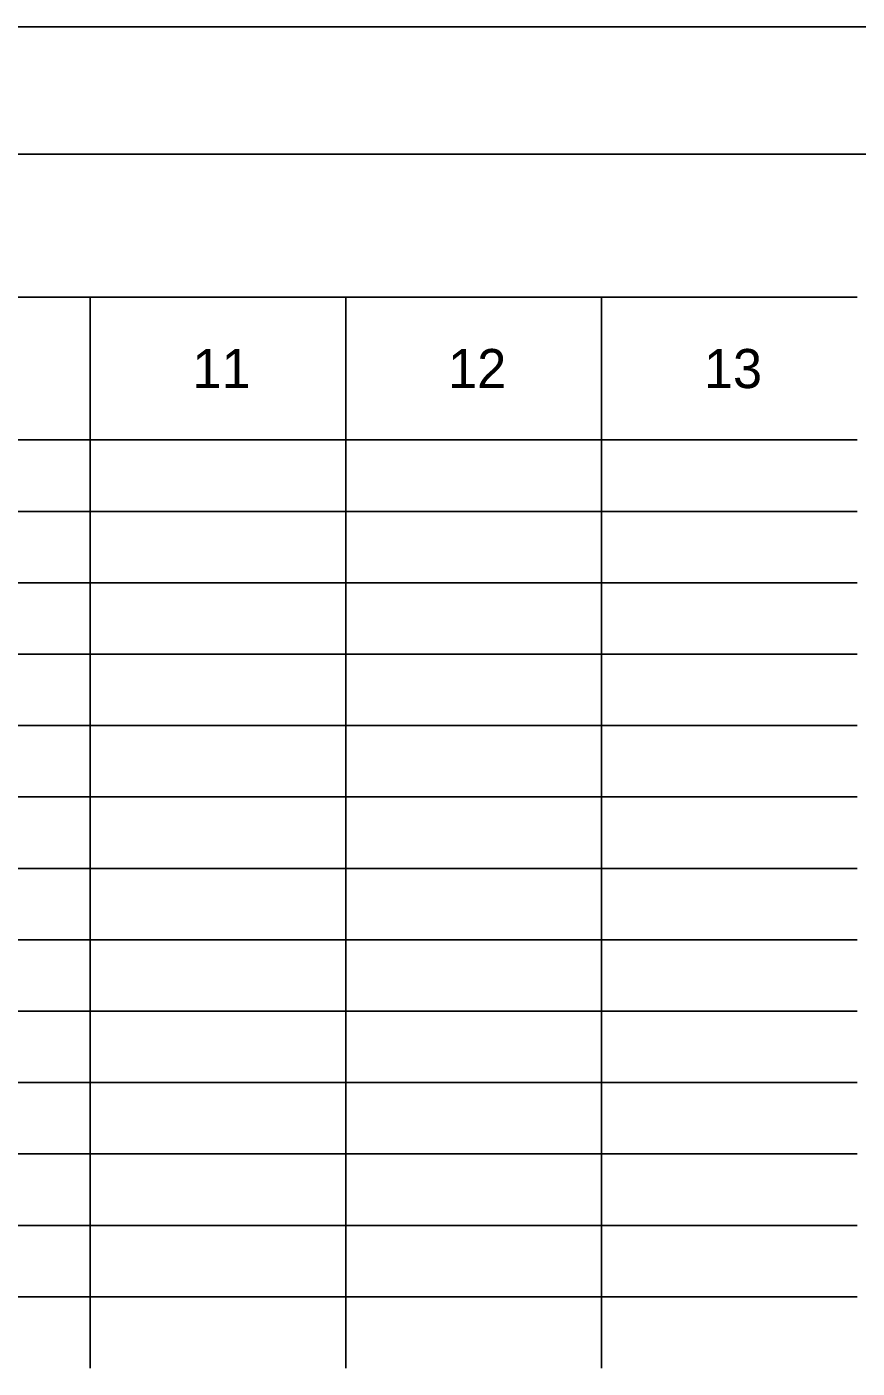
# Model space of a CAD drawing. Extents: x 0 to 34, y 0 to 22.
# Drawn here: x 3.26 to 6.51, y 16.74 to 22 of the extents above; entities that cross this region are included whole.
import ezdxf

# ---------------------------------------------------------------- set-up
doc = ezdxf.new("R2010")
doc.units = 0
for name, color, linetype in [('SH_Border', 7, 'Continuous'), ('SH_Cut_Line', 7, 'Continuous'), ('SH_Text', 7, 'Continuous')]:
    doc.layers.add(name, color=color, linetype=linetype)

msp = doc.modelspace()

# ---------------------------------------------------------------- linework, layer by layer
at = {"layer": 'SH_Border'}
msp.add_lwpolyline([(1.5, 21.5), (33.5, 21.5), (33.5, 0.5), (1.5, 0.5)], close=True, dxfattribs=at)
at = {"layer": 'SH_Cut_Line'}
msp.add_lwpolyline([(0, 0), (34, 0), (34, 22), (0, 22)], close=True, dxfattribs=at)
at = {"layer": 'SH_Text'}
for p, q in [((2.5025, 21.5), (3.5051, 21.5)), ((3.5051, 21.5), (4.5076, 21.5)), ((4.5076, 21.5), (5.5101, 21.5)), ((5.5101, 21.5), (6.5126, 21.5)), ((2.5025, 20.94), (3.5051, 20.94)), ((3.5051, 20.94), (4.5076, 20.94)), ((3.5051, 20.94), (3.5051, 20.66)), ((4.5076, 20.94), (5.5101, 20.94)), ((4.5076, 20.94), (4.5076, 20.66)), ((5.5101, 20.94), (6.5126, 20.94)), ((5.5101, 20.94), (5.5101, 20.66)), ((3.5051, 20.66), (3.5051, 20.38)), ((4.5076, 20.66), (4.5076, 20.38)), ((5.5101, 20.66), (5.5101, 20.38)), ((2.5025, 20.38), (3.5051, 20.38)), ((3.5051, 20.38), (4.5076, 20.38)), ((3.5051, 20.38), (3.5051, 20.1)), ((4.5076, 20.38), (5.5101, 20.38)), ((4.5076, 20.38), (4.5076, 20.1)), ((5.5101, 20.38), (6.5126, 20.38)), ((5.5101, 20.38), (5.5101, 20.1)), ((2.5025, 20.1), (3.5051, 20.1)), ((3.5051, 20.1), (4.5076, 20.1)), ((3.5051, 20.1), (3.5051, 18.7)), ((4.5076, 20.1), (5.5101, 20.1)), ((4.5076, 20.1), (4.5076, 18.7)), ((5.5101, 20.1), (6.5126, 20.1)), ((5.5101, 20.1), (5.5101, 18.7)), ((2.5025, 19.82), (3.5051, 19.82)), ((3.5051, 19.82), (4.5076, 19.82)), ((4.5076, 19.82), (5.5101, 19.82)), ((5.5101, 19.82), (6.5126, 19.82)), ((2.5025, 19.54), (3.5051, 19.54)), ((3.5051, 19.54), (4.5076, 19.54)), ((4.5076, 19.54), (5.5101, 19.54)), ((5.5101, 19.54), (6.5126, 19.54)), ((2.5025, 19.26), (3.5051, 19.26)), ((3.5051, 19.26), (4.5076, 19.26)), ((4.5076, 19.26), (5.5101, 19.26)), ((5.5101, 19.26), (6.5126, 19.26)), ((2.5025, 18.98), (3.5051, 18.98)), ((3.5051, 18.98), (4.5076, 18.98)), ((4.5076, 18.98), (5.5101, 18.98)), ((5.5101, 18.98), (6.5126, 18.98)), ((2.5025, 18.7), (3.5051, 18.7)), ((3.5051, 18.7), (4.5076, 18.7)), ((3.5051, 18.7), (3.5051, 18.14)), ((4.5076, 18.7), (5.5101, 18.7)), ((4.5076, 18.7), (4.5076, 18.14)), ((5.5101, 18.7), (6.5126, 18.7)), ((5.5101, 18.7), (5.5101, 18.14)), ((2.5025, 18.42), (3.5051, 18.42)), ((3.5051, 18.42), (4.5076, 18.42)), ((4.5076, 18.42), (5.5101, 18.42)), ((5.5101, 18.42), (6.5126, 18.42)), ((2.5025, 18.14), (3.5051, 18.14)), ((3.5051, 18.14), (4.5076, 18.14)), ((3.5051, 18.14), (3.5051, 17.86)), ((4.5076, 18.14), (5.5101, 18.14)), ((4.5076, 18.14), (4.5076, 17.86)), ((5.5101, 18.14), (6.5126, 18.14)), ((5.5101, 18.14), (5.5101, 17.86)), ((2.5025, 17.86), (3.5051, 17.86)), ((3.5051, 17.86), (4.5076, 17.86)), ((3.5051, 17.86), (3.5051, 17.58)), ((4.5076, 17.86), (5.5101, 17.86)), ((4.5076, 17.86), (4.5076, 17.58)), ((5.5101, 17.86), (6.5126, 17.86)), ((5.5101, 17.86), (5.5101, 17.58)), ((2.5025, 17.58), (3.5051, 17.58)), ((3.5051, 17.58), (4.5076, 17.58)), ((3.5051, 17.58), (3.5051, 17.3)), ((4.5076, 17.58), (5.5101, 17.58)), ((4.5076, 17.58), (4.5076, 17.3)), ((5.5101, 17.58), (6.5126, 17.58)), ((5.5101, 17.58), (5.5101, 17.3)), ((2.5025, 17.3), (3.5051, 17.3)), ((3.5051, 17.3), (4.5076, 17.3)), ((3.5051, 17.3), (3.5051, 17.02)), ((4.5076, 17.3), (5.5101, 17.3)), ((4.5076, 17.3), (4.5076, 17.02)), ((5.5101, 17.3), (6.5126, 17.3)), ((5.5101, 17.3), (5.5101, 17.02)), ((2.5025, 17.02), (3.5051, 17.02)), ((3.5051, 17.02), (4.5076, 17.02)), ((3.5051, 17.02), (3.5051, 16.74)), ((4.5076, 17.02), (5.5101, 17.02)), ((4.5076, 17.02), (4.5076, 16.74)), ((5.5101, 17.02), (6.5126, 17.02)), ((5.5101, 17.02), (5.5101, 16.74))]:
    msp.add_line(p, q, dxfattribs=at)

# ---------------------------------------------------------------- texts
for s, p in [('11', (3.9058, 20.5833)), ('12', (4.9085, 20.5833)), ('13', (5.9116, 20.5833))]:
    msp.add_text(s, height=0.15333, dxfattribs=at).set_placement(p)

doc.saveas('drawing.dxf')
